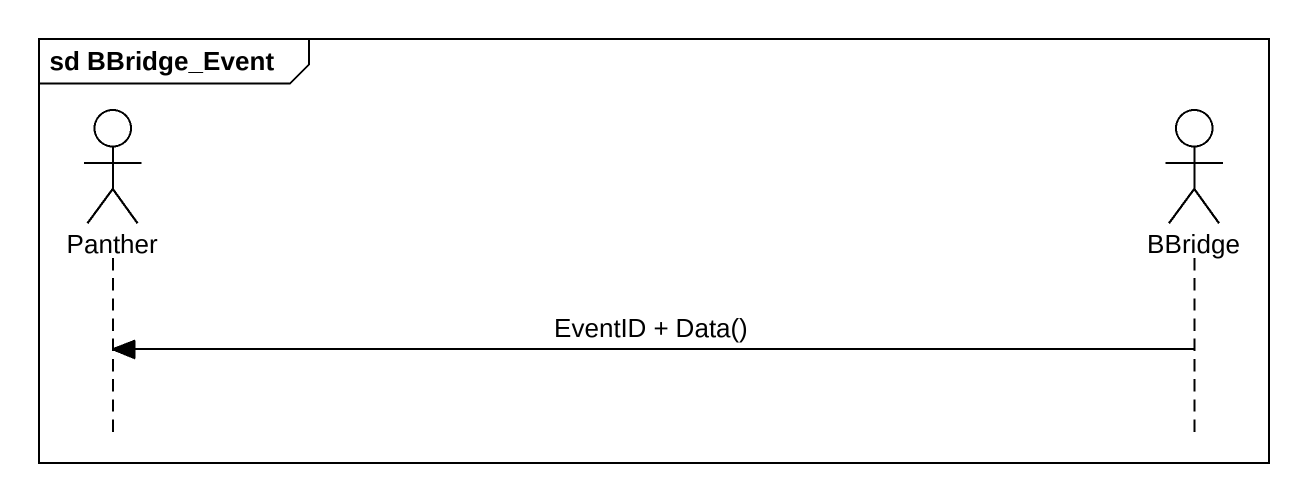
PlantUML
@startuml
mainframe sd BBridge_Event
hide footbox
actor Panther
actor BBridge

BBridge -> Panther : EventID + Data()
@enduml
